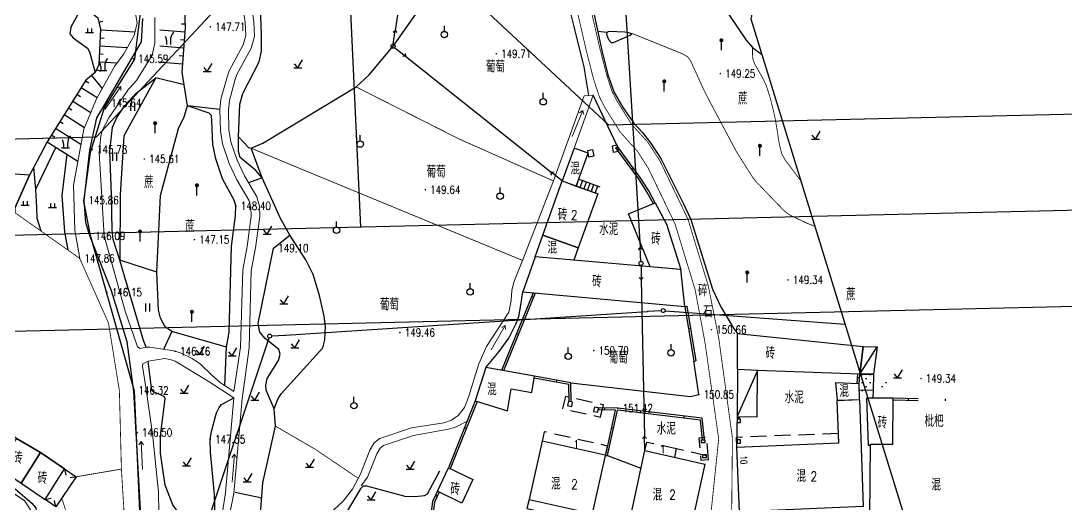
# Model space of a CAD drawing. Extents: x 529262 to 576451, y 2694391 to 2717535.
# Drawn here: x 567228.4 to 567359, y 2709060.9 to 2709121.2 of the extents above; entities that cross this region are included whole.
import ezdxf
from ezdxf.enums import TextEntityAlignment as Align
from ezdxf.xclip import XClip

# ---------------------------------------------------------------- set-up
doc = ezdxf.new("R2010")
doc.units = 0
doc.header["$XCLIPFRAME"] = 0
doc.linetypes.add('X2', pattern=[10, 8, -2])
doc.linetypes.add('X5', pattern=[3, 2, -1])
for name, color, linetype in [('DLDW', 8, 'Continuous'), ('DLSS', 4, 'Continuous'), ('DMTZ', 8, 'Continuous'), ('GCD', 8, 'Continuous'), ('GXYZ', 8, 'Continuous'), ('JMD', 8, 'Continuous'), ('PP-COM', 7, 'Continuous'), ('RD-中线', 40, 'Continuous'), ('RD-红线', 7, 'Continuous'), ('ZBTZ', 8, 'Continuous'), ('ZJ', 7, 'Continuous'), ('污水管径标注_W10-', 202, 'Continuous')]:
    doc.layers.add(name, color=color, linetype=linetype)
doc.layers.add('SXSS', color=5, linetype='Continuous', lineweight=0)
doc.styles.add('HZ', font='rs.shx', dxfattribs={"width": 0.8, "bigfont": 'hztxt.shx'})
doc.linetypes.add('10421', pattern='A,2,[150,AAA.SHX,S=0.5,R=0,X=0,Y=0.5],1e-11', length=2)
doc.linetypes.add('10422', pattern='A,0.75,[150,AAA.SHX,S=0.5,R=0,X=0,Y=0.5],1.5,[177,AAA.SHX,S=1,R=0,X=0,Y=0.4],0.75', length=3)
doc.linetypes.add('1161', pattern='A,0,[149,AAA.SHX,S=0.15,R=0,X=0,Y=0],-1.6', length=1.6)
doc.linetypes.add('8462', pattern='A,2,[157,AAA.SHX,S=1,R=0,X=0,Y=0.5],1e-09', length=2)
pattern_1 = [(0, (114.99765, 2.56804), (0.5, 0.5), [0, -1]), (0, (115.49765, 3.06804), (0.5, 0.5), [0, -1])]

# ---------------------------------------------------------------- blocks, each defined once
blk = doc.blocks.new('A$C19FD0107')
at = {"layer": 'RD-中线', "color": 8, "linetype": 'Continuous', "flags": 128}
blk.add_lwpolyline([(-3741.98, 15023.64), (-3727.15, 14704.89)], dxfattribs=at)
for points in [[(-3924.2, 14701.03), (-3893.1, 14701.14, 0.004683), (-3889.35, 14701.19), (-3782.03, 14703.59, 0.000332), (-3781.63, 14703.6), (-3619.45, 14707.43, -0.006741), (-3614.05, 14707.49), (-3485.74, 14707.06, -0.035566), (-3464.49, 14705.47), (-3325.95, 14685.17, -0.015566), (-3307.57, 14681.88, 0.009233), (-3276.98, 14676.02), (-3080.16, 14637.6)], [(-4490.73, 14139.44, 0), (-4490.29, 14139.42)], [(-3818.25, 14086.17, 0), (-3817.74, 14086.17)]]:
    blk.add_lwpolyline(points, format="xyb", dxfattribs=at)
at = {"layer": 'RD-红线', "color": 8}
for points in [[(-3760.16, 14716.11), (-3740.66, 14737.03, 0.420928)], [(-3716.61, 14736.69), (-3696.16, 14717.62, 0.407531)], [(-3696.16, 14717.62), (-3619.73, 14719.43, -0.006741), (-3614.01, 14719.49), (-3519.91, 14719.17)]]:
    blk.add_lwpolyline(points, format="xyb", dxfattribs=at)
at = {"layer": 'RD-红线', "color": 8, "linetype": 'Continuous', "flags": 128}
for points in [[(-3886.5, 14713.26), (-3782.3, 14715.59, 0.000332), (-3781.91, 14715.6), (-3760.16, 14716.11)], [(-3873.09, 14689.55), (-3781.76, 14691.59, 0.000332), (-3781.35, 14691.6), (-3616.63, 14695.49), (-3599.99, 14695.44)]]:
    blk.add_lwpolyline(points, format="xyb", dxfattribs=at)
blk = doc.blocks.new('gc121')
at = {"color": 8}
for p, q in [((-0.5, -1), (-0.5, 1)), ((0.5, -1), (0.5, 1))]:
    blk.add_line(p, q, dxfattribs=at)
blk = doc.blocks.new('gc013c')
at = {"linetype": 'Continuous'}
blk.add_line((0.5, 0), (4, 0), dxfattribs=at)
at = {"linetype": 'Continuous', "const_width": 0.15, "flags": 128}
blk.add_lwpolyline([(3.775, 0, 1), (3.925, 0, 1)], format="xyb", close=True, dxfattribs=at)
blk = doc.blocks.new('gc170')
at = {"color": 8, "linetype": 'Continuous'}
blk.add_circle((0, 0), 0.5, dxfattribs=at)
blk = doc.blocks.new('gc086')
at = {"color": 8}
for p, q in [((0, 0), (7, 0)), ((7, 0), (6.18, 0.57)), ((7, 0), (6.18, -0.57))]:
    blk.add_line(p, q, dxfattribs=at)
blk = doc.blocks.new('gc013b')
at = {"linetype": 'Continuous'}
blk.add_line((0.5, 0), (4, 0), dxfattribs=at)
at = {"linetype": 'Continuous', "flags": 128}
blk.add_lwpolyline([(3.5, 0.5), (4, 0), (3.5, -0.5)], dxfattribs=at)
blk = doc.blocks.new('gc119')
at = {"color": 8}
for p, q in [((-1, 0), (1, 0)), ((-0.5, 1), (-0.5, 0)), ((0.5, 1), (0.5, 0))]:
    blk.add_line(p, q, dxfattribs=at)
blk = doc.blocks.new('gc210')
at = {"color": 8}
for p, q in [((-1, 0), (1, 0)), ((-0.5, 1), (-0.5, 0)), ((0.5, 1), (0.5, 0))]:
    blk.add_line(p, q, dxfattribs=at)
for centre, radius, start, end in [((3.4, 1.11), 2.91, 139.3312, 182.0887), ((-2.94, 0.81), 2.45, 4.3743, 29.0242)]:
    blk.add_arc(centre, radius, start, end, dxfattribs=at)
blk = doc.blocks.new('gc165')
at = {"color": 8}
blk.add_line((0, 0), (0, 2), dxfattribs=at)
at = {"color": 8, "const_width": 0.5}
blk.add_lwpolyline([(-0.25, 2.5, 1), (0.25, 2.5, 1)], format="xyb", close=True, dxfattribs=at)
blk = doc.blocks.new('gc125')
at = {"color": 8}
blk.add_line((0, 0.8), (0, 2.2), dxfattribs=at)
blk.add_circle((0, 0), 0.8, dxfattribs=at)
blk = doc.blocks.new('gc246')
at = {"color": 8}
for p, q in [((-0.5, 1), (-0.5, 0)), ((0.5, 1), (0.5, 0))]:
    blk.add_line(p, q, dxfattribs=at)
for centre, radius, start, end in [((3.4, 1.11), 2.91, 139.3312, 182.0887), ((-2.94, 0.81), 2.45, 4.3743, 29.0242)]:
    blk.add_arc(centre, radius, start, end, dxfattribs=at)
blk = doc.blocks.new('gc123')
at = {"color": 8}
for p, q in [((-1, 0), (1, 0)), ((0, 0), (-0.8, 1)), ((0, 0), (1.2, 2))]:
    blk.add_line(p, q, dxfattribs=at)
blk = doc.blocks.new('GC200')
at = {"linetype": 'Continuous', "const_width": 0.2, "flags": 128}
blk.add_lwpolyline([(-0.1, 0, 1), (0.1, 0, 1)], format="xyb", close=True, dxfattribs=at)

msp = doc.modelspace()

# ---------------------------------------------------------------- hatches: boundary and pattern name
at = {"layer": 'DLDW', "linetype": 'Continuous'}
h = msp.add_hatch(dxfattribs=at)
h.set_pattern_fill('1061', color=256, scale=0.5, style=0)
h.set_pattern_definition(pattern_1)
h.paths.add_polyline_path([(567334.951, 2709077.073), (567334.894, 2709075.105), (567333.156, 2709075.033), (567333.23, 2709077.106)])
h = msp.add_hatch(dxfattribs=at)
h.set_pattern_fill('1061', color=256, scale=0.5, style=0)
h.set_pattern_definition(pattern_1)
h.paths.add_polyline_path([(567335.807, 2709075.2), (567335.845, 2709076.416), (567336.848, 2709076.529), (567336.911, 2709075.075)])

# ---------------------------------------------------------------- linework, layer by layer
at = {"color": 8, "linetype": 'Continuous', "flags": 128}
for points in [[(567209.956, 2709328.306), (567242.359, 2709376.873), (567237.386, 2709487.838), (567226.241, 2709566.338), (567250.471, 2709637.466), (567310.691, 2709648.291), (567365.176, 2709659.753), (567568.23, 2709904.38), (567652.452, 2709866.094), (567570.025, 2709683.533), (567490.632, 2709613.794), (567456.674, 2709542.126), (567415.71, 2709492.593), (567416.103, 2709370.575), (567398.267, 2709255.857), (567341.513, 2709220.051), (567319.6, 2709121.447), (567354.869, 2709007.157), (567377.977, 2708907.793), (567342.698, 2708646.362), (567189.906, 2708654.057), (567219.676, 2708986.987), (567146.446, 2709250.882)], [(567225.525, 2709192.763), (567243.596, 2709124.599), (567242.612, 2709116.417), (567238.804, 2709110.346), (567237.048, 2709104.767), (567236.235, 2709098.653), (567237.048, 2709094.463), (567242.57, 2709075.026), (567243.469, 2709054.455), (567245.168, 2709048.136), (567246.302, 2709044.472), (567248.453, 2709042.586), (567255.247, 2709037.98), (567256.794, 2709033.04)]]:
    msp.add_lwpolyline(points, dxfattribs=at)
at = {"layer": 'DLDW', "linetype": 'Continuous', "elevation": 148.813, "flags": 128}
msp.add_lwpolyline([(567334.951, 2709077.073), (567334.894, 2709075.105), (567333.156, 2709075.033), (567333.127, 2709075.888), (567333.23, 2709077.106)], close=True, dxfattribs=at)
at = {"layer": 'DLSS', "linetype": 'X2', "const_width": 0.1, "flags": 128}
msp.add_lwpolyline([(567317.192, 2709057.662), (567317.303, 2709069.11), (567315.611, 2709081.491), (567314.288, 2709088.129), (567311.735, 2709096.48), (567308.275, 2709103.677), (567306.784, 2709105.992), (567304.664, 2709108.346), (567302.85, 2709111.246), (567302.262, 2709112.401), (567301.591, 2709114.463), (567300.731, 2709117.816), (567298.587, 2709127.127), (567297.714, 2709132.374), (567295.643, 2709147.586), (567296.397, 2709153.684), (567299.665, 2709172.856), (567300.506, 2709183.401), (567300.818, 2709191.078), (567301.471, 2709192.936), (567302.533, 2709194.287), (567310.959, 2709203.995), (567315.449, 2709209.747), (567319.106, 2709213.635), (567319.962, 2709215.01), (567320.328, 2709216.144), (567320.34, 2709217.012), (567319.065, 2709218.56), (567316.97, 2709219.629), (567310.921, 2709222.078), (567304.017, 2709225.375), (567297.956, 2709228.499), (567294.865, 2709230.534), (567290.975, 2709233.186), (567289.323, 2709234.327), (567287.563, 2709236.221), (567285.906, 2709239.201), (567285.071, 2709241.695), (567284.726, 2709243.527), (567284.826, 2709246.681), (567284.785, 2709247.616), (567284.804, 2709248.302), (567285.302, 2709252.568)], dxfattribs=at)
at = {"layer": 'DLSS', "linetype": 'Continuous', "const_width": 0.1, "flags": 128}
msp.add_lwpolyline([(567314.419, 2709057.73), (567315.588, 2709069.035), (567313.867, 2709081.118), (567312.641, 2709087.654), (567310.134, 2709095.855), (567306.777, 2709102.838), (567305.418, 2709104.947), (567303.29, 2709107.31), (567301.357, 2709110.401), (567300.674, 2709111.743), (567299.944, 2709113.984), (567299.065, 2709117.411), (567296.905, 2709126.794)], dxfattribs=at)
at = {"layer": 'DMTZ', "linetype": 'Continuous'}
for p, q in [((567238.137, 2709121.043, 148.204), (567238.623, 2709121.157, 148.204)), ((567248.95, 2709120.799, 147.858), (567248.451, 2709120.78, 147.858)), ((567248.95, 2709120.799, 147.858), (567248.451, 2709120.78, 147.858)), ((567238.29, 2709119.069, 148.204), (567238.79, 2709119.043, 148.204)), ((567248.843, 2709118.804, 147.858), (567248.344, 2709118.843, 147.858)), ((567248.843, 2709118.804, 147.858), (567248.344, 2709118.843, 147.858)), ((567238.189, 2709117.071, 148.204), (567238.688, 2709117.046, 148.204)), ((567248.689, 2709116.81, 147.858), (567248.19, 2709116.849, 147.858)), ((567248.689, 2709116.81, 147.858), (567248.19, 2709116.849, 147.858)), ((567237.845, 2709115.131, 148.204), (567238.303, 2709114.93, 148.204)), ((567236.47, 2709113.731, 148.204), (567236.894, 2709113.465, 148.204)), ((567235.406, 2709112.038, 148.204), (567235.829, 2709111.772, 148.204)), ((567234.341, 2709110.345, 148.204), (567234.765, 2709110.079, 148.204)), ((567233.277, 2709108.652, 148.204), (567233.7, 2709108.386, 148.204)), ((567232.212, 2709106.959, 148.204), (567232.635, 2709106.692, 148.204))]:
    msp.add_line(p, q, dxfattribs=at)
at = {"layer": 'DMTZ'}
for p, q in [((567238.341, 2709120.067, 148.204), (567242.675, 2709119.848, 148.204)), ((567248.92, 2709119.801, 147.858), (567245.759, 2709120.045, 147.858)), ((567248.92, 2709119.801, 147.858), (567245.759, 2709120.045, 147.858)), ((567238.24, 2709118.07, 148.204), (567241.719, 2709117.894, 148.204)), ((567248.766, 2709117.807, 147.858), (567245.766, 2709118.039, 147.858)), ((567248.766, 2709117.807, 147.858), (567245.766, 2709118.039, 147.858)), ((567238.138, 2709116.073, 148.204), (567240.405, 2709115.958, 148.204)), ((567248.612, 2709115.813, 147.858), (567245.582, 2709116.047, 147.858)), ((567248.612, 2709115.813, 147.858), (567245.582, 2709116.047, 147.858)), ((567237.227, 2709114.38, 148.204), (567238.548, 2709112.768, 148.204)), ((567235.938, 2709112.884, 148.204), (567237.921, 2709111.637, 148.204)), ((567234.874, 2709111.191, 148.204), (567237.122, 2709109.777, 148.204)), ((567233.809, 2709109.498, 148.204), (567236.339, 2709107.908, 148.204)), ((567232.744, 2709107.805, 148.204), (567235.91, 2709105.815, 148.204)), ((567231.68, 2709106.112, 148.204), (567235.528, 2709103.692, 148.204))]:
    msp.add_line(p, q, dxfattribs=at)
at = {"layer": 'DMTZ', "linetype": '10421', "flags": 128}
for points, elevation in [([(567256.13, 2709043.929), (567256.095, 2709045.046), (567257.716, 2709051.422), (567258.635, 2709063.536), (567260.225, 2709070.589), (567260.028, 2709072.764), (567260.498, 2709073.973), (567260.916, 2709074.616), (567266.127, 2709080.389), (567266.389, 2709081.388), (567266.466, 2709083.059), (567266.293, 2709084.331), (567265.726, 2709086.912), (567264.936, 2709089.535), (567264.015, 2709091.372), (567261.999, 2709094.454), (567260.831, 2709096.538), (567258.536, 2709101.625), (567257.747, 2709102.519), (567255.797, 2709104.131), (567255.573, 2709104.902), (567255.602, 2709106.735), (567255.765, 2709110.796), (567256.128, 2709112.144), (567258.156, 2709116.082), (567258.478, 2709117.405), (567258.48, 2709119.536), (567258.294, 2709123.894), (567257.742, 2709131.122), (567258.03, 2709140.215), (567258.211, 2709141.85), (567258.62, 2709142.489), (567258.903, 2709142.691), (567260.128, 2709143.09), (567262.565, 2709143.485), (567264.27, 2709143.324), (567267.59, 2709142.562), (567270.346, 2709141.543), (567282.141, 2709137.256), (567284.271, 2709136.863), (567290.328, 2709137.287), (567292.825, 2709137.736)], 149.685), ([(567297.824, 2709137.003), (567297.742, 2709135.507), (567297.979, 2709131.558), (567298.454, 2709128.478), (567299.261, 2709125.517), (567301.002, 2709117.506), (567301.718, 2709114.46), (567302.51, 2709112.25), (567303.62, 2709110.384), (567304.996, 2709108.425), (567306.016, 2709107.289), (567307.05, 2709105.964)], 148.98), ([(567255.602, 2709106.735), (567256.841, 2709105.377), (567257.176, 2709105.3), (567258.634, 2709105.942), (567261.459, 2709107.639), (567270.294, 2709112.957), (567271.931, 2709114.461), (567274.895, 2709118.038), (567277.959, 2709122.338), (567280.441, 2709124.964), (567282.34, 2709126.394), (567284.55, 2709127.04), (567286.87, 2709127.278), (567294.666, 2709127.383)], 150.301), ([(567315.739, 2709123.685), (567315.739, 2709123.685), (567315.739, 2709123.685), (567315.739, 2709123.685), (567315.739, 2709123.685), (567319.026, 2709118.802), (567319.813, 2709117.871), (567320.957, 2709117.05)], 148.97), ([(567236.163, 2709123.197), (567236.163, 2709123.197), (567236.163, 2709123.197), (567234.652, 2709120.414), (567234.531, 2709119.586), (567234.94, 2709119.107), (567236.721, 2709117.791), (567236.991, 2709117.353), (567237.678, 2709114.749)], 147.699), ([(567301.621, 2709119.743), (567301.571, 2709119.536), (567301.82, 2709118.872), (567302.145, 2709118.484), (567302.464, 2709118.51), (567304.549, 2709119.407), (567304.72, 2709119.606), (567304.354, 2709119.73), (567303.851, 2709119.811), (567301.867, 2709119.871), (567301.621, 2709119.743)], 149.611), ([(567254.108, 2709080.454), (567247.261, 2709082.424), (567246.445, 2709083.014), (567245.844, 2709084.078), (567245.587, 2709085.103), (567245.371, 2709089.814), (567245.838, 2709099.416), (567248.108, 2709107.764), (567248.816, 2709109.225), (567249.234, 2709110.607), (567248.535, 2709114.816)], 147.324), ([(567240.763, 2709091.33), (567239.95, 2709093.917), (567239.788, 2709095.057), (567239.703, 2709099.491), (567239.527, 2709104.953), (567239.853, 2709107.933), (567240.393, 2709109.141), (567241.398, 2709110.643), (567242.76, 2709112.138), (567245.275, 2709114.084)], 145.764), ([(567253.883, 2709075.665), (567254.108, 2709080.454), (567254.418, 2709082.321), (567254.713, 2709093.078), (567255.203, 2709096.877), (567255.273, 2709098.105), (567255.064, 2709098.83), (567253.582, 2709101.488), (567252.775, 2709103.995), (567252.387, 2709105.774), (567252.273, 2709108.742), (567252.213, 2709109.403), (567251.919, 2709109.689), (567249.234, 2709110.607)], 148.426), ([(567231.68, 2709106.112), (567230.374, 2709103.648), (567229.476, 2709101.952)], 148.204), ([(567232.753, 2709105.437), (567230.218, 2709100.134)], 147.852), ([(567307.05, 2709105.964), (567308.4, 2709103.952), (567311.22, 2709098.286), (567312.097, 2709096.397), (567314.821, 2709087.715), (567315.867, 2709085.487), (567317.427, 2709082.836), (567317.945, 2709082.169)], 150.375), ([(567234.145, 2709104.562), (567233.525, 2709099.418), (567233.844, 2709094.846), (567234.281, 2709092.584)], 147.852), ([(567229.989, 2709102.921), (567230.218, 2709100.134), (567230.354, 2709097.906), (567230.389, 2709096.553), (567230.878, 2709094.984)], 147.852), ([(567260.028, 2709072.764), (567259.065, 2709075.073), (567259.004, 2709075.698), (567259.181, 2709076.556), (567260.6, 2709078.802), (567260.793, 2709079.586), (567260.623, 2709080.16), (567258.911, 2709081.538), (567258.275, 2709082.317), (567258.063, 2709083.432), (567259.963, 2709092.831)], 149.101), ([(567244.055, 2709080.456), (567243.723, 2709081.282), (567240.763, 2709091.33), (567240.763, 2709091.33)], 145.764), ([(567286.484, 2709077.917), (567288.176, 2709079.934), (567289.376, 2709081.569), (567290.241, 2709083.326), (567290.63, 2709084.297), (567290.861, 2709085.707), (567291.104, 2709087.359)], 150.71), ([(567251.874, 2709055.73), (567251.874, 2709055.73), (567251.874, 2709055.73), (567251.874, 2709055.73), (567251.874, 2709055.73), (567251.874, 2709055.73), (567248.383, 2709059.41), (567247.375, 2709060.771), (567246.407, 2709063.242), (567245.83, 2709067.245), (567245.849, 2709068.86), (567245.891, 2709069.778), (567246.411, 2709073.995), (567246.308, 2709074.299), (567244.969, 2709074.878), (567244.797, 2709075.011), (567244.711, 2709075.402), (567244.303, 2709078.709)], 146.097), ([(567245.697, 2709047.964), (567249.853, 2709051.108), (567252.728, 2709057.682), (567252.577, 2709062.053), (567252.081, 2709067.348), (567252.065, 2709068.954), (567252.212, 2709069.941), (567252.821, 2709072.246), (567253.156, 2709072.918), (567253.445, 2709073.284), (567254.99, 2709074.147)], 148.54), ([(567224.074, 2709065.105), (567227.731, 2709062.74), (567229.773, 2709060.994), (567230.269, 2709060.391), (567230.367, 2709059.736), (567230.338, 2709056.244), (567230.477, 2709055.651), (567231.246, 2709053.182), (567231.735, 2709052.308), (567232.276, 2709051.898), (567235.557, 2709050.183)], 149.24), ([(567263.701, 2709046.43), (567263.146, 2709047.302), (567262.552, 2709048.355), (567262.394, 2709048.976), (567262.413, 2709050.807), (567262.696, 2709052.811), (567263.068, 2709053.548), (567264.104, 2709054.615), (567268.972, 2709059.558), (567270.907, 2709062.871), (567271.22, 2709063.149), (567271.578, 2709063.137), (567276.374, 2709061.871), (567277.678, 2709061.809), (567278.816, 2709061.928), (567279.202, 2709062.166), (567280.732, 2709065.006)], 150.883)]:
    msp.add_lwpolyline(points, dxfattribs=dict(at, elevation=elevation))
at = {"layer": 'DMTZ', "linetype": 'Continuous', "flags": 128}
for points, elevation in [([(567248.535, 2709114.816), (567248.966, 2709120.393), (567248.719, 2709126.961), (567248.795, 2709128.244), (567249.586, 2709130.426), (567249.776, 2709131.512), (567249.775, 2709134.313), (567249.122, 2709138.521), (567248.147, 2709142.482)], 147.858), ([(567236.163, 2709123.197), (567236.391, 2709122.901), (567238.007, 2709121.597), (567238.345, 2709120.154), (567238.123, 2709115.762), (567237.678, 2709114.749), (567236.508, 2709113.79), (567231.68, 2709106.112)], 148.204)]:
    msp.add_lwpolyline(points, dxfattribs=dict(at, elevation=elevation))
at = {"layer": 'DMTZ', "linetype": '10422', "flags": 128}
for points, elevation in [([(567229.476, 2709101.952), (567227.65, 2709097.837), (567227.635, 2709097.271)], 147.852), ([(567227.635, 2709097.271), (567226.89, 2709097.445), (567224.531, 2709097.629), (567222.602, 2709097.736), (567222.039, 2709097.696), (567218.697, 2709096.776), (567217.939, 2709096.666), (567217.08, 2709096.612), (567212.628, 2709097.007), (567212.488, 2709096.637), (567212.026, 2709085.503), (567212.337, 2709084.18), (567211.732, 2709073.341), (567217.105, 2709072.32), (567218.7, 2709075.668), (567219.025, 2709075.681), (567220.548, 2709074.695), (567223.245, 2709073.397), (567227.863, 2709069.04), (567230.857, 2709067.299), (567233.845, 2709065.253), (567235.326, 2709064.282)], 147.806), ([(567297.113, 2709076.022), (567312.066, 2709074.283)], 151.427)]:
    msp.add_lwpolyline(points, dxfattribs=dict(at, elevation=elevation))
at = {"layer": 'GXYZ', "linetype": 'Continuous'}
for p, q in [((567278.788, 2709144.979, 151.444), (567275.181, 2709120.017)), ((567303.511, 2709130.149), (567305.762, 2709092.918)), ((567276.459, 2709116.793), (567294.664, 2709102.303, 150.063)), ((567305.922, 2709088.922), (567306.311, 2709069.306, 151.478)), ((567261.47, 2709081.97), (567306.659, 2709084.902)), ((567310.649, 2709084.883), (567331.359, 2709083.341, 68.525)), ((567258.841, 2709079.944), (567244.021, 2709035.601))]:
    msp.add_line(p, q, dxfattribs=at)
at = {"layer": 'JMD', "linetype": 'Continuous'}
for p, q in [((567302.932, 2709105.501), (567302.731, 2709105.352)), ((567304.956, 2709102.775, 150.262), (567304.755, 2709102.626, 150.262)), ((567298.09, 2709101.432), (567297.784, 2709100.586)), ((567300.775, 2709100.425), (567298.09, 2709101.432)), ((567298.558, 2709101.256), (567298.256, 2709100.417)), ((567299.026, 2709101.081), (567298.729, 2709100.247)), ((567297.784, 2709100.586), (567300.495, 2709099.615)), ((567299.494, 2709100.905), (567299.202, 2709100.078)), ((567299.962, 2709100.73), (567299.674, 2709099.909)), ((567300.43, 2709100.554), (567300.147, 2709099.74)), ((567307.661, 2709098.47), (567307.441, 2709098.351)), ((567292.217, 2709086.791, 150.366), (567292.449, 2709086.697, 150.366)), ((567311.373, 2709085.535), (567311.619, 2709085.575)), ((567311.817, 2709082.806), (567312.064, 2709082.846)), ((567290.331, 2709082.161, 150.366), (567290.563, 2709082.066, 150.366)), ((567333.23, 2709077.106, 149.494), (567335.37, 2709080.503, 150.851)), ((567312.485, 2709078.713), (567312.731, 2709078.753)), ((567320.434, 2709077.569), (567317.885, 2709071.794)), ((567295.324, 2709076.339), (567295.28, 2709076.093)), ((567333.188, 2709076.619), (567332.939, 2709076.64)), ((567339.259, 2709074.05), (567339.252, 2709073.8)), ((567343.905, 2709074.025), (567343.905, 2709073.775)), ((567300.585, 2709072.868), (567300.582, 2709072.618)), ((567301.302, 2709072.861, 151.477), (567301.3, 2709072.611, 151.477)), ((567306.278, 2709072.449, 151.477), (567306.248, 2709072.201, 151.477)), ((567311.243, 2709071.852, 151.477), (567311.213, 2709071.604, 151.477)), ((567317.885, 2709071.666), (567318.135, 2709071.664)), ((567283.828, 2709070.407), (567284.06, 2709070.314)), ((567302.46, 2709070.368, 151.421), (567302.215, 2709070.421, 151.421)), ((567301.45, 2709066.953), (567301.483, 2709067.201)), ((567233.845, 2709065.253), (567234.012, 2709064.471)), ((567235.326, 2709064.282), (567234.541, 2709064.127)), ((567280.195, 2709061.968), (567280.419, 2709061.858)), ((567231.414, 2709061.446), (567232.198, 2709061.606)), ((567232.755, 2709060.528), (567232.608, 2709061.314))]:
    msp.add_line(p, q, dxfattribs=at)
at = {"layer": 'JMD', "linetype": 'Continuous', "flags": 128}
for points, elevation in [([(567299.266, 2709104.685), (567297.518, 2709105.317), (567296.034, 2709101.213), (567297.784, 2709100.586)], 149.602), ([(567299.228, 2709105.013), (567299.822, 2709105.134), (567299.977, 2709104.311), (567299.383, 2709104.19)], 150.444), ([(567302.3, 2709105.585), (567302.894, 2709105.706), (567303.049, 2709104.883), (567302.455, 2709104.762)], 150.454), ([(567224.139, 2709098.044), (567227.65, 2709097.837), (567229.476, 2709101.952), (567224.125, 2709102.296)], 148.537), ([(567300.495, 2709099.615), (567298.029, 2709092.866), (567293.606, 2709094.448), (567296.034, 2709101.213)], 150.705), ([(567307.017, 2709090.493), (567304.318, 2709097.13), (567307.661, 2709098.47), (567309.079, 2709095.816), (567310.877, 2709090.141)], 150.54), ([(567298.029, 2709092.866), (567297.49, 2709091.324), (567292.652, 2709091.746), (567293.606, 2709094.448)], 150.597), ([(567317.919, 2709077.66), (567317.945, 2709082.169), (567333.649, 2709080.536), (567333.23, 2709077.106), (567329.694, 2709077.234), (567320.434, 2709077.569)], 150.765), ([(567286.484, 2709077.917), (567285.174, 2709073.759), (567289.184, 2709072.496), (567289.641, 2709075.256), (567292.231, 2709074.814), (567292.572, 2709076.826)], 150.555), ([(567333.194, 2709073.916), (567333.127, 2709075.888), (567330.201, 2709076.008), (567330.386, 2709073.825)], 150.029), ([(567297.225, 2709073.071), (567297.337, 2709073.603), (567296.826, 2709073.701), (567296.714, 2709073.169)], 153.434), ([(567300.473, 2709072.336), (567300.585, 2709072.868), (567300.074, 2709072.966), (567299.962, 2709072.434)], 152.399), ([(567317.895, 2709071.055), (567318.313, 2709071.066), (567318.302, 2709071.484), (567317.884, 2709071.473)], 150.844), ([(567230.857, 2709067.299), (567227.863, 2709069.04), (567225.246, 2709065.654), (567228.426, 2709063.492)], 151.072), ([(567313.461, 2709068.496), (567313.461, 2709068.896), (567313.861, 2709068.896), (567313.861, 2709068.496)], 150.881), ([(567317.898, 2709068.471), (567318.316, 2709068.482), (567318.305, 2709068.9), (567317.887, 2709068.889)], 150.825), ([(567231.414, 2709061.446), (567233.845, 2709065.253), (567230.857, 2709067.299), (567228.426, 2709063.492)], 149.168), ([(567313.605, 2709066.645), (567313.605, 2709067.045), (567314.005, 2709067.045), (567314.005, 2709066.645)], 150.875), ([(567233.845, 2709065.253), (567235.326, 2709064.282), (567232.755, 2709060.528), (567231.414, 2709061.446)], 147.806), ([(567281.811, 2709065.38), (567284.874, 2709063.938), (567283.51, 2709060.983), (567280.446, 2709062.48)], 150.684)]:
    msp.add_lwpolyline(points, close=True, dxfattribs=dict(at, elevation=elevation))
for points, elevation in [([(567307.441, 2709098.351), (567306.628, 2709099.861), (567305.589, 2709101.503), (567302.731, 2709105.352)], 150.262), ([(567307.661, 2709098.47), (567306.844, 2709099.987), (567305.796, 2709101.644), (567302.932, 2709105.501)], 150.262), ([(567292.401, 2709087.242), (567288.459, 2709077.563)], 150.366), ([(567292.661, 2709087.219), (567288.711, 2709077.518)], 150.366), ([(567333.649, 2709080.536), (567335.37, 2709080.503), (567334.951, 2709077.073), (567333.23, 2709077.106), (567333.649, 2709080.536)], 150.851), ([(567302.685, 2709072.597), (567300.582, 2709072.618)], 151.477), ([(567313.818, 2709068.896), (567313.53, 2709071.577), (567302.994, 2709072.844), (567300.585, 2709072.868)], 151.477), ([(567301.45, 2709066.953), (567301.716, 2709066.917), (567302.94, 2709072.595)], 151.421), ([(567301.483, 2709067.201), (567301.52, 2709067.196), (567302.685, 2709072.597)], 151.421), ([(567313.566, 2709068.896), (567313.302, 2709071.353), (567302.977, 2709072.594), (567302.94, 2709072.595)], 151.477), ([(567279.819, 2709061.2), (567279.402, 2709058.029), (567279.541, 2709057.131), (567286.486, 2709050.72)], 151.62), ([(567280.061, 2709061.127), (567279.654, 2709058.032), (567279.774, 2709057.256), (567286.615, 2709050.94)], 151.62)]:
    msp.add_lwpolyline(points, dxfattribs=dict(at, elevation=elevation))
for points in [[(567310.877, 2709090.141), (567310.753, 2709090.167), (567307.017, 2709090.493), (567292.652, 2709091.746), (567291.104, 2709087.359), (567311.373, 2709085.535)], [(567320.434, 2709077.569), (567317.919, 2709077.66), (567317.885, 2709071.794), (567320.401, 2709071.78)], [(567333.644, 2709060.574), (567318.184, 2709059.891), (567317.876, 2709067.966), (567330.62, 2709068.529), (567330.387, 2709073.793), (567333.194, 2709073.916)], [(567337.391, 2709074.099), (567334.038, 2709074.095), (567334.271, 2709068.224), (567334.539, 2709068.223), (567334.54, 2709068.36), (567337.362, 2709068.346)], [(567301.45, 2709066.953), (567301.418, 2709066.96), (567293.525, 2709068.735), (567291.889, 2709061.461), (567299.782, 2709059.686), (567299.814, 2709059.679)], [(567306.346, 2709067.556), (567313.842, 2709065.87), (567311.977, 2709057.332), (567304.54, 2709059.027)]]:
    msp.add_lwpolyline(points, close=True, dxfattribs=at)
for points in [[(567311.373, 2709085.535), (567312.485, 2709078.713)], [(567311.619, 2709085.575), (567312.731, 2709078.753)], [(567296.908, 2709073.685), (567296.867, 2709075.812), (567292.528, 2709076.58)], [(567297.159, 2709073.637), (567297.113, 2709076.022), (567292.572, 2709076.826)], [(567332.877, 2709075.898), (567332.98, 2709077.115)], [(567333.127, 2709075.888), (567333.23, 2709077.106)], [(567285.174, 2709073.759), (567281.811, 2709065.38)], [(567285.406, 2709073.666), (567282.043, 2709065.287)], [(567340.498, 2709073.767), (567337.389, 2709073.849)], [(567340.505, 2709074.017), (567337.391, 2709074.099)], [(567317.885, 2709071.794), (567317.884, 2709071.473)], [(567318.135, 2709071.793), (567318.134, 2709071.48)], [(567338.783, 2709059.285), (567334.494, 2709059.267), (567334.54, 2709068.36), (567335.984, 2709068.353)], [(567280.446, 2709062.48), (567279.819, 2709061.2)], [(567280.67, 2709062.37), (567280.061, 2709061.127)]]:
    msp.add_lwpolyline(points, dxfattribs=at)
at = {"layer": 'JMD', "linetype": 'X5', "flags": 128}
for points, elevation in [([(567300.83, 2709071.728), (567301.183, 2709073.255), (567296.444, 2709074.311), (567296.091, 2709072.784)], 152.767), ([(567314.336, 2709066.421), (567314.087, 2709069.203), (567313.124, 2709069.117), (567313.373, 2709066.335)], 152.289)]:
    msp.add_lwpolyline(points, close=True, dxfattribs=dict(at, elevation=elevation))
for points in [[(567301.45, 2709066.953), (567301.711, 2709068.117), (567293.787, 2709069.899), (567293.525, 2709068.735)], [(567310.094, 2709066.713), (567310.332, 2709067.802), (567314.053, 2709066.94), (567313.842, 2709065.87)], [(567291.889, 2709061.461), (567291.632, 2709060.318), (567299.557, 2709058.536), (567299.814, 2709059.679)]]:
    msp.add_lwpolyline(points, dxfattribs=at)
for points, elevation in [([(567317.876, 2709067.966), (567317.827, 2709069.24), (567330.567, 2709069.726)], 149.819), ([(567306.346, 2709067.556), (567306.597, 2709068.618), (567310.332, 2709067.802), (567310.094, 2709066.713)], 151.478)]:
    msp.add_lwpolyline(points, dxfattribs=dict(at, elevation=elevation))
at = {"layer": 'SXSS', "color": 8, "linetype": 'Continuous', "const_width": 0.15, "flags": 128}
for points in [[(567299.344, 2709111.891), (567298.748, 2709115.506), (567296.558, 2709124.304), (567296.171, 2709126.421), (567295.972, 2709126.863), (567295.746, 2709127.208), (567294.576, 2709128.164), (567294.393, 2709128.485), (567294.449, 2709128.93), (567295.057, 2709130.591), (567295.227, 2709131.416), (567295.233, 2709132.205), (567295.04, 2709135.126), (567294.497, 2709137.535), (567294.169, 2709138.469)], [(567242.353, 2709032.706), (567241.187, 2709034.93), (567240.126, 2709037.731), (567239.482, 2709040.587), (567237.859, 2709044.77), (567235.957, 2709048.154), (567234.781, 2709049.899), (567233.111, 2709050.999), (567231.404, 2709052.174), (567230.487, 2709053.548), (567230.108, 2709055.293), (567229.801, 2709059.133), (567229.573, 2709060.195), (567228.852, 2709061.295), (567226.348, 2709062.964), (567224.83, 2709064.254), (567223.995, 2709064.785)]]:
    msp.add_lwpolyline(points, dxfattribs=at)
at = {"layer": 'SXSS', "color": 8, "linetype": 'Continuous', "flags": 128}
for points, elevation in [([(567255.813, 2709125.324), (567256.437, 2709120.986), (567256.491, 2709119.376), (567256.182, 2709118.204), (567254.409, 2709114.959), (567254.112, 2709114.061), (567253.384, 2709111.433), (567253.273, 2709110.135), (567253.33, 2709107.488), (567253.594, 2709105.863), (567254.417, 2709103.414), (567255.385, 2709101.374), (567256.868, 2709098.823), (567257.139, 2709097.913), (567257.177, 2709096.818), (567256.668, 2709093.02), (567256.12, 2709090.107), (567255.833, 2709080.477), (567255.018, 2709074.919)], 148.405), ([(567256.882, 2709125.439), (567257.508, 2709121.081), (567257.57, 2709119.255), (567257.188, 2709117.804), (567255.398, 2709114.529), (567255.14, 2709113.749), (567254.446, 2709111.242), (567254.348, 2709110.101), (567254.402, 2709107.587), (567254.64, 2709106.122), (567255.415, 2709103.817), (567256.336, 2709101.875), (567257.862, 2709099.252), (567258.208, 2709098.087), (567258.254, 2709096.765), (567257.729, 2709092.849), (567257.191, 2709089.991), (567256.905, 2709080.39), (567256.058, 2709074.029), (567255.02, 2709062.184)], 148.405), ([(567294.933, 2709101.221), (567298.791, 2709111.853), (567299.925, 2709111.931)], 150.515), ([(567299.925, 2709111.931), (567297.518, 2709105.317)], 148.665), ([(567294.933, 2709101.221), (567291.086, 2709091.29), (567289.982, 2709088.57), (567289.753, 2709087.522), (567289.653, 2709086.308), (567289.375, 2709084.853), (567286.58, 2709080.53), (567285.632, 2709078.389), (567284.344, 2709074.222), (567283.81, 2709072.943), (567283.032, 2709071.926), (567282.192, 2709071.344), (567281.242, 2709071.022), (567277.222, 2709070.384), (567273.238, 2709069.073), (567272.558, 2709068.506), (567272.013, 2709067.593), (567270.813, 2709064.623), (567269.816, 2709062.738), (567268.657, 2709061.244), (567265.392, 2709058.198)], 150.515), ([(567244.055, 2709080.456), (567244.513, 2709080.464), (567247.012, 2709080.08), (567247.687, 2709079.942), (567248.411, 2709079.722), (567249.788, 2709079.036), (567250.851, 2709078.33), (567252.273, 2709076.967), (567253.353, 2709076.014), (567255.018, 2709074.919)], 145.764), ([(567254.99, 2709074.147), (567251.781, 2709076.229), (567247.671, 2709078.697), (567247.163, 2709078.88), (567246.376, 2709079.03), (567244.303, 2709078.709)], 148.539), ([(567245.196, 2709048.462), (567245.534, 2709053.13), (567245.693, 2709057.177), (567245.605, 2709062.374), (567244.841, 2709069.641), (567244.049, 2709075.182), (567243.606, 2709078.09), (567243.616, 2709078.394), (567244.303, 2709078.709)], 147.959), ([(567254.99, 2709074.147), (567253.95, 2709062.278)], 148.405), ([(567284.149, 2709071.205), (567282.769, 2709070.506), (567282.4, 2709070.383), (567281.843, 2709070.233), (567277.452, 2709069.432), (567273.721, 2709068.203), (567273.311, 2709067.862), (567272.891, 2709067.157), (567271.7, 2709064.211), (567270.916, 2709063.158)], 150.515), ([(567245.697, 2709047.964), (567247.878, 2709044.932), (567248.422, 2709044.453), (567248.851, 2709044.773), (567250.906, 2709048.261), (567253.137, 2709050.762), (567253.8, 2709051.824), (567254.008, 2709053.269), (567253.214, 2709057.429), (567253.95, 2709062.278)], 148.54), ([(567255.02, 2709062.184), (567254.002, 2709057.272), (567254.483, 2709055.793), (567255.642, 2709054.36), (567256.052, 2709053.531), (567255.935, 2709052.257), (567253.908, 2709046.23), (567252.427, 2709043.441)], 148.405)]:
    msp.add_lwpolyline(points, dxfattribs=dict(at, elevation=elevation))
for points in [[(567242.679, 2709122.328), (567242.949, 2709120.959), (567242.559, 2709119.38), (567241.277, 2709117.11), (567240.078, 2709115.525), (567237.839, 2709111.489), (567236.247, 2709107.69), (567234.985, 2709100.681), (567235.125, 2709095.084), (567235.746, 2709091.551)], [(567244.055, 2709080.456), (567243.297, 2709080.311), (567242.982, 2709080.487), (567242.834, 2709080.858), (567241.447, 2709084.949), (567238.79, 2709094.382), (567238.194, 2709104.751), (567238.409, 2709106.821), (567238.54, 2709107.525), (567239.388, 2709109.098), (567241.843, 2709112.678), (567242.022, 2709112.857), (567242.829, 2709113.753), (567244.803, 2709116.937), (567245.116, 2709118.441), (567245.116, 2709121.636)]]:
    msp.add_lwpolyline(points, dxfattribs=at)
at = {"layer": 'SXSS', "color": 8, "linetype": '8462', "const_width": 0.1, "flags": 128}
for points, elevation in [([(567227.635, 2709097.271), (567235.746, 2709091.551), (567239.346, 2709083.472), (567240.705, 2709075.047), (567240.959, 2709065.239), (567241.57, 2709055.267), (567241.691, 2709050.711)], 147.852), ([(567240.959, 2709065.239), (567235.326, 2709064.282)], 147.912), ([(567233.506, 2709061.65), (567234.136, 2709059.621), (567237.194, 2709053.233), (567237.872, 2709052.34), (567239.516, 2709051.666), (567241.707, 2709050.712)], 147.959)]:
    msp.add_lwpolyline(points, dxfattribs=dict(at, elevation=elevation))
at = {"layer": 'ZBTZ', "linetype": '1161', "flags": 128}
for points, elevation in [([(567301.621, 2709119.743), (567300.489, 2709119.865)], 149.611), ([(567248.797, 2709113.236), (567245.275, 2709114.084), (567241.26, 2709106.834), (567240.803, 2709099.482), (567240.763, 2709091.33)], 145.456), ([(567302.883, 2709105.681), (567299.925, 2709111.931)], 150.434), ([(567253.273, 2709110.135), (567249.234, 2709110.607)], 148.538), ([(567258.536, 2709101.625), (567257.176, 2709105.3)], 150.333), ([(567258.536, 2709101.625), (567256.851, 2709100.99)], 150.333), ([(567259.963, 2709092.831), (567261.999, 2709094.454)], 149.101), ([(567245.371, 2709089.814), (567240.763, 2709091.33)], 147.073), ([(567247.261, 2709082.424), (567246.203, 2709080.163)], 147.181), ([(567312.066, 2709074.283), (567313.121, 2709074.56), (567312.485, 2709078.713)], 150.999), ([(567334.894, 2709075.105), (567334.841, 2709074.096)], 148.813), ([(567317.887, 2709068.889), (567317.895, 2709071.055)], 150.824), ([(567301.716, 2709066.917), (567305.876, 2709065.339)], 151.472), ([(567255.192, 2709062.357), (567258.493, 2709061.67)], 148.542)]:
    msp.add_lwpolyline(points, dxfattribs=dict(at, elevation=elevation))
at = {"layer": 'ZBTZ', "linetype": 'Continuous', "const_width": 0.1, "flags": 128}
for points, elevation in [([(567327.59, 2709095.554), (567326.576, 2709095.955), (567324.657, 2709096.867), (567324.138, 2709097.184), (567323.725, 2709097.529), (567320.273, 2709101.113), (567319.857, 2709101.631), (567319.145, 2709102.752), (567317.794, 2709104.894), (567314.212, 2709111.633), (567313.633, 2709112.794), (567312.069, 2709116.247), (567311.697, 2709116.729), (567311.118, 2709117.07), (567304.742, 2709119.643)], 149.599), ([(567319.813, 2709117.871), (567319.819, 2709116.927), (567319.859, 2709116.457), (567320.133, 2709115.736), (567321.065, 2709114.104), (567321.549, 2709113.107), (567322.056, 2709111.482), (567322.551, 2709109.472), (567322.687, 2709108.796), (567323.196, 2709105.646), (567323.485, 2709104.572), (567323.883, 2709103.843), (567325.826, 2709101.271)], 149.568), ([(567270.294, 2709112.957), (567283.093, 2709106.486), (567294.933, 2709101.221)], 150.47), ([(567257.176, 2709105.3), (567262.417, 2709103.121), (567291.086, 2709091.29)], 150.301), ([(567260.225, 2709070.589), (567265.168, 2709067.721), (567270.536, 2709064.099)], 149.623)]:
    msp.add_lwpolyline(points, dxfattribs=dict(at, elevation=elevation))
at = {"layer": '污水管径标注_W10-'}
msp.add_lwpolyline([(567243.655, 2709055.052), (567242.813, 2709069.77), (567242.515, 2709074.978), (567241.691, 2709081.138), (567239.737, 2709087.507), (567237.01, 2709094.347), (567236.523, 2709096.016), (567236.325, 2709098.787), (567237.021, 2709105.053), (567237.88, 2709109.084), (567238.999, 2709110.987), (567242.301, 2709116.6), (567243.475, 2709118.595), (567243.637, 2709121.499)], dxfattribs=at)

# ---------------------------------------------------------------- block references
at = {"layer": 'GCD', "linetype": 'Continuous'}
ref = msp.add_blockref('GC200', (567252.073, 2709120.47, 147.71), dxfattribs=dict(at, xscale=0.5, yscale=0.5, zscale=0.5))
ref.add_attrib('height', '147.71', dxfattribs={"linetype": 'Continuous', "height": 1, "style": 'HZ', "width": 0.8}).set_placement((567252.673, 2709120.47, 147.71), align=Align.MIDDLE_LEFT)
ref = msp.add_blockref('GC200', (567242.458, 2709116.475, 145.59), dxfattribs=dict(at, xscale=0.5, yscale=0.5, zscale=0.5))
ref.add_attrib('height', '145.59', dxfattribs={"linetype": 'Continuous', "height": 1, "style": 'HZ', "width": 0.8}).set_placement((567243.058, 2709116.475, 145.59), align=Align.MIDDLE_LEFT)
ref = msp.add_blockref('GC200', (567287.8, 2709117.095, 149.71), dxfattribs=dict(at, xscale=0.5, yscale=0.5, zscale=0.5))
ref.add_attrib('height', '149.71', dxfattribs={"linetype": 'Continuous', "height": 1, "style": 'HZ', "width": 0.8}).set_placement((567288.4, 2709117.095, 149.71), align=Align.MIDDLE_LEFT)
ref = msp.add_blockref('GC200', (567315.798, 2709114.619, 149.25), dxfattribs=dict(at, xscale=0.5, yscale=0.5, zscale=0.5))
ref.add_attrib('height', '149.25', dxfattribs={"linetype": 'Continuous', "height": 1, "style": 'HZ', "width": 0.8}).set_placement((567316.398, 2709114.619, 149.25), align=Align.MIDDLE_LEFT)
ref = msp.add_blockref('GC200', (567239.08, 2709110.965, 145.64), dxfattribs=dict(at, xscale=0.5, yscale=0.5, zscale=0.5))
ref.add_attrib('height', '145.64', dxfattribs={"linetype": 'Continuous', "height": 1, "style": 'HZ', "width": 0.8}).set_placement((567239.68, 2709110.965, 145.64), align=Align.MIDDLE_LEFT)
ref = msp.add_blockref('GC200', (567237.308, 2709105.148, 145.78), dxfattribs=dict(at, xscale=0.5, yscale=0.5, zscale=0.5))
ref.add_attrib('height', '145.78', dxfattribs={"linetype": 'Continuous', "height": 1, "style": 'HZ', "width": 0.8}).set_placement((567237.908, 2709105.148, 145.78), align=Align.MIDDLE_LEFT)
ref = msp.add_blockref('GC200', (567243.821, 2709103.963, 145.61), dxfattribs=dict(at, xscale=0.5, yscale=0.5, zscale=0.5))
ref.add_attrib('height', '145.61', dxfattribs={"linetype": 'Continuous', "height": 1, "style": 'HZ', "width": 0.8}).set_placement((567244.421, 2709103.963, 145.61), align=Align.MIDDLE_LEFT)
ref = msp.add_blockref('GC200', (567278.938, 2709100.118, 149.64), dxfattribs=dict(at, xscale=0.5, yscale=0.5, zscale=0.5))
ref.add_attrib('height', '149.64', dxfattribs={"linetype": 'Continuous', "height": 1, "style": 'HZ', "width": 0.8}).set_placement((567279.538, 2709100.118, 149.64), align=Align.MIDDLE_LEFT)
ref = msp.add_blockref('GC200', (567236.256, 2709098.814, 145.86), dxfattribs=dict(at, xscale=0.5, yscale=0.5, zscale=0.5))
ref.add_attrib('height', '145.86', dxfattribs={"linetype": 'Continuous', "height": 1, "style": 'HZ', "width": 0.8}).set_placement((567236.856, 2709098.814, 145.86), align=Align.MIDDLE_LEFT)
ref = msp.add_blockref('GC200', (567255.273, 2709098.105, 148.395), dxfattribs=dict(at, xscale=0.5, yscale=0.5, zscale=0.5))
ref.add_attrib('height', '148.40', dxfattribs={"linetype": 'Continuous', "height": 1, "style": 'HZ', "width": 0.8}).set_placement((567255.873, 2709098.105, 148.395), align=Align.MIDDLE_LEFT)
ref = msp.add_blockref('GC200', (567237.084, 2709094.349, 146.09), dxfattribs=dict(at, xscale=0.5, yscale=0.5, zscale=0.5))
ref.add_attrib('height', '146.09', dxfattribs={"linetype": 'Continuous', "height": 1, "style": 'HZ', "width": 0.8}).set_placement((567237.684, 2709094.349, 146.09), align=Align.MIDDLE_LEFT)
ref = msp.add_blockref('GC200', (567250.08, 2709093.891, 147.15), dxfattribs=dict(at, xscale=0.5, yscale=0.5, zscale=0.5))
ref.add_attrib('height', '147.15', dxfattribs={"linetype": 'Continuous', "height": 1, "style": 'HZ', "width": 0.8}).set_placement((567250.68, 2709093.891, 147.15), align=Align.MIDDLE_LEFT)
ref = msp.add_blockref('GC200', (567259.963, 2709092.831, 149.101), dxfattribs=dict(at, xscale=0.5, yscale=0.5, zscale=0.5))
ref.add_attrib('height', '149.10', dxfattribs={"linetype": 'Continuous', "height": 1, "style": 'HZ', "width": 0.8}).set_placement((567260.563, 2709092.831, 149.101), align=Align.MIDDLE_LEFT)
ref = msp.add_blockref('GC200', (567235.746, 2709091.551, 147.859), dxfattribs=dict(at, xscale=0.5, yscale=0.5, zscale=0.5))
ref.add_attrib('height', '147.86', dxfattribs={"linetype": 'Continuous', "height": 1, "style": 'HZ', "width": 0.8}).set_placement((567236.346, 2709091.551, 147.859), align=Align.MIDDLE_LEFT)
ref = msp.add_blockref('GC200', (567324.264, 2709088.857, 149.34), dxfattribs=dict(at, xscale=0.5, yscale=0.5, zscale=0.5))
ref.add_attrib('height', '149.34', dxfattribs={"linetype": 'Continuous', "height": 1, "style": 'HZ', "width": 0.8}).set_placement((567324.864, 2709088.857, 149.34), align=Align.MIDDLE_LEFT)
ref = msp.add_blockref('GC200', (567239.16, 2709087.312, 146.15), dxfattribs=dict(at, xscale=0.5, yscale=0.5, zscale=0.5))
ref.add_attrib('height', '146.15', dxfattribs={"linetype": 'Continuous', "height": 1, "style": 'HZ', "width": 0.8}).set_placement((567239.76, 2709087.312, 146.15), align=Align.MIDDLE_LEFT)
ref = msp.add_blockref('GC200', (567275.756, 2709082.286, 149.463), dxfattribs=dict(at, xscale=0.5, yscale=0.5, zscale=0.5))
ref.add_attrib('height', '149.46', dxfattribs={"linetype": 'Continuous', "height": 1, "style": 'HZ', "width": 0.8}).set_placement((567276.356, 2709082.286, 149.463), align=Align.MIDDLE_LEFT)
ref = msp.add_blockref('GC200', (567314.69, 2709082.65, 150.657), dxfattribs=dict(at, xscale=0.5, yscale=0.5, zscale=0.5))
ref.add_attrib('height', '150.66', dxfattribs={"linetype": 'Continuous', "height": 1, "style": 'HZ', "width": 0.8}).set_placement((567315.29, 2709082.65, 150.657), align=Align.MIDDLE_LEFT)
ref = msp.add_blockref('GC200', (567247.687, 2709079.942, 146.156), dxfattribs=dict(at, xscale=0.5, yscale=0.5, zscale=0.5))
ref.add_attrib('height', '146.16', dxfattribs={"linetype": 'Continuous', "height": 1, "style": 'HZ', "width": 0.8}).set_placement((567248.287, 2709079.942, 146.156), align=Align.MIDDLE_LEFT)
ref = msp.add_blockref('GC200', (567299.981, 2709080.039, 150.7), dxfattribs=dict(at, xscale=0.5, yscale=0.5, zscale=0.5))
ref.add_attrib('height', '150.70', dxfattribs={"linetype": 'Continuous', "height": 1, "style": 'HZ', "width": 0.8}).set_placement((567300.581, 2709080.039, 150.7), align=Align.MIDDLE_LEFT)
ref = msp.add_blockref('GC200', (567340.867, 2709076.553, 149.34), dxfattribs=dict(at, xscale=0.5, yscale=0.5, zscale=0.5))
ref.add_attrib('height', '149.34', dxfattribs={"linetype": 'Continuous', "height": 1, "style": 'HZ', "width": 0.8}).set_placement((567341.467, 2709076.553, 149.34), align=Align.MIDDLE_LEFT)
ref = msp.add_blockref('GC200', (567242.484, 2709075.07, 146.32), dxfattribs=dict(at, xscale=0.5, yscale=0.5, zscale=0.5))
ref.add_attrib('height', '146.32', dxfattribs={"linetype": 'Continuous', "height": 1, "style": 'HZ', "width": 0.8}).set_placement((567243.084, 2709075.07, 146.32), align=Align.MIDDLE_LEFT)
ref = msp.add_blockref('GC200', (567313.121, 2709074.56, 150.854), dxfattribs=dict(at, xscale=0.5, yscale=0.5, zscale=0.5))
ref.add_attrib('height', '150.85', dxfattribs={"linetype": 'Continuous', "height": 1, "style": 'HZ', "width": 0.8}).set_placement((567313.721, 2709074.56, 150.854), align=Align.MIDDLE_LEFT)
ref = msp.add_blockref('GC200', (567302.994, 2709072.844, 151.421), dxfattribs=dict(at, xscale=0.5, yscale=0.5, zscale=0.5))
ref.add_attrib('height', '151.42', dxfattribs={"linetype": 'Continuous', "height": 1, "style": 'HZ', "width": 0.8}).set_placement((567303.594, 2709072.844, 151.421), align=Align.MIDDLE_LEFT)
ref = msp.add_blockref('GC200', (567242.932, 2709069.808, 146.5), dxfattribs=dict(at, xscale=0.5, yscale=0.5, zscale=0.5))
ref.add_attrib('height', '146.50', dxfattribs={"linetype": 'Continuous', "height": 1, "style": 'HZ', "width": 0.8}).set_placement((567243.532, 2709069.808, 146.5), align=Align.MIDDLE_LEFT)
ref = msp.add_blockref('GC200', (567252.065, 2709068.954, 147.554), dxfattribs=dict(at, xscale=0.5, yscale=0.5, zscale=0.5))
ref.add_attrib('height', '147.55', dxfattribs={"linetype": 'Continuous', "height": 1, "style": 'HZ', "width": 0.8}).set_placement((567252.665, 2709068.954, 147.554), align=Align.MIDDLE_LEFT)
at = {"layer": 'GXYZ', "linetype": 'Continuous'}
for name, p, xscale, yscale, zscale, rotation in [('gc013b', (567274.895, 2709118.038), 0.4999999998869781, 0.4999999998869781, 0.4999999998869781, 81.77620176710556), ('gc013b', (567274.895, 2709118.038), 0.4999999998860624, 0.4999999998860624, 0.4999999998860624, 321.4829382474738), ('gc013b', (567296.229, 2709101.057, 150.063), 0.4999999998860624, 0.4999999998860624, 0.4999999998860624, 141.4829382474738), ('gc013b', (567305.883, 2709090.922), 0.4999999998694502, 0.4999999998694502, 0.4999999998694502, 93.45941674415384), ('gc013b', (567305.883, 2709090.922), 0.5000000001425842, 0.5000000001425842, 0.5000000001425842, 271.1351739576335), ('gc013c', (567308.655, 2709085.031, 150.364), 0.4999999999817429, 0.4999999999817429, 0.4999999999817429, 183.7112211086783), ('gc013c', (567308.655, 2709085.031), 0.5000000000466207, 0.5000000000466207, 0.5000000000466207, 355.7431868212623), ('gc013c', (567259.475, 2709081.841), 0.5000000002097242, 0.5000000002097242, 0.5000000002097242, 251.5197140596163), ('gc013c', (567259.475, 2709081.841), 0.4999999999817429, 0.4999999999817429, 0.4999999999817429, 3.711221108678316), ('gc013b', (567306.351, 2709067.306, 151.478), 0.5000000001425842, 0.5000000001425842, 0.5000000001425842, 91.13517395763348)]:
    msp.add_blockref(name, p, dxfattribs=dict(at, xscale=xscale, yscale=yscale, zscale=zscale, rotation=rotation))
at = {"layer": 'GXYZ', "linetype": 'Continuous', "xscale": 0.5, "yscale": 0.5, "zscale": 0.5}
for p in [(567274.895, 2709118.038), (567305.883, 2709090.922), (567308.655, 2709085.031), (567259.475, 2709081.841)]:
    msp.add_blockref('gc170', p, dxfattribs=at)
at = {"layer": 'PP-COM'}
ref = msp.add_blockref('A$C19FD0107', (570997.993, 2694390.603), dxfattribs=at)
XClip(ref).set_block_clipping_path([(-9366.4383134884, 14428.6043910822), (-3328.4480743363, 17452.7484863754)])
at = {"layer": 'SXSS', "color": 8, "linetype": 'Continuous'}
for p, xscale, yscale, zscale, rotation in [((567238.876, 2709110.145), 0.4999999999196888, 0.4999999999196888, 0.4999999999196888, 54.90924866850882), ((567297.292, 2709106.763), 0.500000000034435, 0.500000000034435, 0.500000000034435, 67.85472454890544), ((567287.144, 2709080.114), 0.5000000001700435, 0.5000000001700435, 0.5000000001700435, 60.09329816475438), ((567243.614, 2709065.185), 0.500000000201237, 0.500000000201237, 0.500000000201237, 93.33570407832717), ((567254.782, 2709063.599), 0.4999999999962697, 0.4999999999962697, 0.4999999999962697, 84.89048651076723)]:
    msp.add_blockref('gc086', p, dxfattribs=dict(at, xscale=xscale, yscale=yscale, zscale=zscale, rotation=rotation))
at = {"layer": 'ZBTZ', "linetype": 'Continuous', "xscale": 0.5, "yscale": 0.5, "zscale": 0.5}
for name, p in [('gc119', (567236.977, 2709119.745, 149.7)), ('gc246', (567246.852, 2709118.275)), ('gc125', (567281.311, 2709119.497)), ('gc210', (567238.629, 2709115.005)), ('gc125', (567293.669, 2709111.104)), ('gc121', (567242.394, 2709110.478)), ('gc210', (567233.988, 2709105.341)), ('gc125', (567270.804, 2709105.82)), ('gc121', (567240.154, 2709104.249)), ('gc125', (567288.282, 2709099.307)), ('gc119', (567228.935, 2709098.197)), ('gc119', (567232.367, 2709097.891)), ('gc125', (567267.841, 2709095.064)), ('gc125', (567284.53, 2709087.366)), ('gc121', (567244.243, 2709085.426, -149.415)), ('gc125', (567296.788, 2709079.313)), ('gc125', (567309.636, 2709079.756)), ('gc123', (567337.939, 2709076.648)), ('gc125', (567270.014, 2709073.155))]:
    msp.add_blockref(name, p, dxfattribs=at)
at = {"layer": 'ZBTZ', "linetype": 'Continuous', "xscale": 0.5, "yscale": 0.5}
for name, p in [('gc165', (567315.931, 2709117.53)), ('gc123', (567251.682, 2709114.877, 149.7)), ('gc123', (567262.996, 2709115.36, 149.7)), ('gc165', (567308.79, 2709112.404)), ('gc165', (567245.169, 2709107.175)), ('gc123', (567327.683, 2709106.444, 149.7)), ('gc165', (567320.736, 2709104.357)), ('gc165', (567250.393, 2709099.419)), ('gc165', (567243.292, 2709093.653)), ('gc123', (567259.165, 2709094.552, 149.7)), ('gc165', (567319.154, 2709088.544)), ('gc123', (567261.255, 2709085.856, 149.7)), ('gc165', (567249.772, 2709083.628)), ('gc123', (567250.748, 2709079.589, 149.7)), ('gc123', (567254.794, 2709079.396, 149.7)), ('gc123', (567262.631, 2709080.388, 149.7)), ('gc123', (567248.79, 2709074.731, 149.7)), ('gc123', (567257.611, 2709073.829, 149.7)), ('gc123', (567249.107, 2709065.644, 149.7)), ('gc123', (567264.467, 2709065.476, 149.7)), ('gc123', (567277.039, 2709065.239, 149.7)), ('gc123', (567256.683, 2709063.667, 149.7)), ('gc123', (567272.149, 2709061.393, 149.7))]:
    msp.add_blockref(name, p, dxfattribs=at)

# ---------------------------------------------------------------- texts
at = {"layer": 'JMD', "linetype": 'Continuous', "style": 'HZ', "width": 0.8}
for s, height, p in [('混', 1.5, (567298.241, 2709102.785)), ('砖', 1.5, (567296.688, 2709097.023)), ('砖', 1.5, (567308.348, 2709094.011)), ('混', 1.5, (567295.399, 2709092.909)), ('砖', 1.5, (567300.969, 2709088.673)), ('砖', 1.5, (567322.648, 2709079.738)), ('混', 1.5, (567287.851, 2709075.219)), ('混', 1.5, (567331.868, 2709074.999)), ('砖', 1.5, (567336.643, 2709071.05)), ('1', 1, (567298.134, 2709068.336)), ('砖', 1.5, (567228.614, 2709066.646)), ('1', 1, (567308.943, 2709067.723)), ('砖', 1.5, (567231.698, 2709064.132)), ('混', 1.5, (567326.508, 2709064.393)), ('砖', 1.5, (567283.267, 2709062.77)), ('混', 1.5, (567295.845, 2709063.421)), ('混', 1.5, (567343.36, 2709063.31)), ('混', 1.5, (567308.543, 2709062.056))]:
    msp.add_text(s, height=height, dxfattribs=at).set_placement(p, align=Align.MIDDLE_RIGHT)
for p in [(567297.115, 2709096.948), (567327.056, 2709064.32), (567297.172, 2709063.344), (567309.411, 2709062.042)]:
    msp.add_text('2', height=1.2, dxfattribs=at).set_placement(p, align=Align.MIDDLE_LEFT)
at = {"layer": 'ZJ', "color": 8, "linetype": 'Continuous', "style": 'HZ', "width": 0.8}
for s, p in [('葡萄', (567287.69, 2709115.59)), ('蔗', (567318.6, 2709111.587)), ('葡萄', (567280.284, 2709102.465)), ('蔗', (567244.388, 2709101.152)), ('蔗', (567249.537, 2709095.652)), ('水泥', (567301.847, 2709095.274)), ('碎', (567313.586, 2709087.631)), ('葡萄', (567274.458, 2709085.886)), ('蔗', (567332.11, 2709087.139)), ('石', (567314.242, 2709084.941)), ('葡萄', (567303.051, 2709079.247)), ('水泥', (567325.012, 2709074.279)), ('水泥', (567309.042, 2709070.375, 154.703)), ('枇杷 ', (567342.915, 2709071.333))]:
    msp.add_text(s, height=1.5, dxfattribs=at).set_placement(p, align=Align.MIDDLE)
msp.add_text('10 ', height=0.8, rotation=272.91904, dxfattribs=at).set_placement((567318.729, 2709066.166), align=Align.MIDDLE)

doc.saveas('drawing.dxf')
